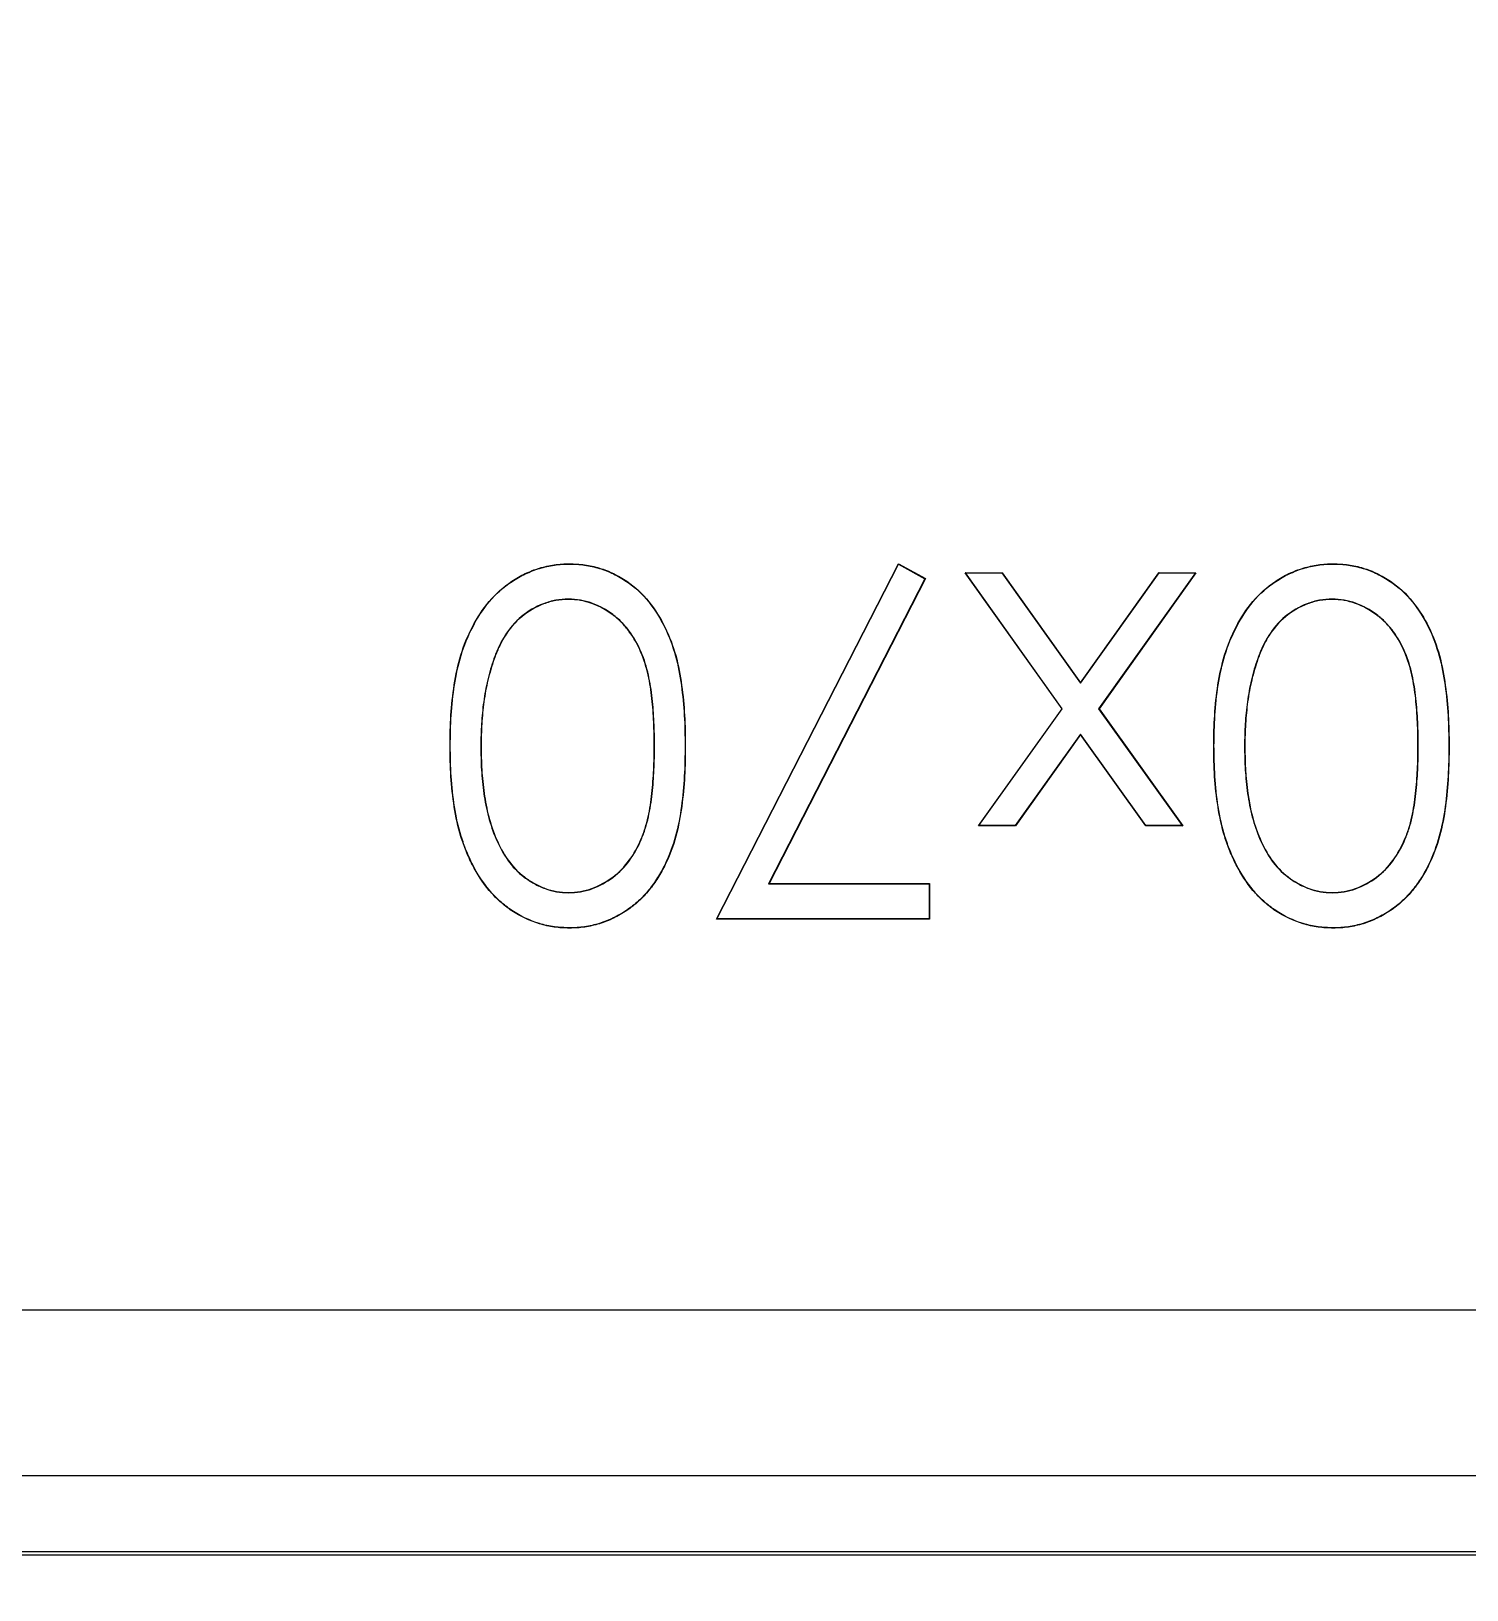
# Model space of a CAD drawing. Header units: millimetres. Extents: x 25 to 1372, y 25 to 1055.
# Drawn here: x 631.81 to 652.54, y 107.01 to 129.51 of the extents above; entities that cross this region are included whole.
import ezdxf

# ---------------------------------------------------------------- set-up
doc = ezdxf.new("R2010")
doc.units = ezdxf.units.MM
doc.header["$LTSCALE"] = 5
for name, color, linetype, lineweight in [('Dimension (ANSI)', 7, 'Continuous', 9), ('Visible (ANSI)', 7, 'Continuous', 9), ('Visible Narrow (ANSI)', 7, 'Continuous', 9)]:
    doc.layers.add(name, color=color, linetype=linetype, lineweight=lineweight)
doc.styles.add('Note Text (ANSI)', font='arial.ttf')
doc.dimstyles.new('Default - mm_inch (ANSI)', dxfattribs={"dimscale": 5, "dimtxt": 1.7, "dimasz": 2, "dimexe": 3.175, "dimexo": 1, "dimgap": 0.8, "dimtad": 0, "dimtih": 1, "dimtoh": 1, "dimrnd": 1e-08, "dimzin": 4, "dimdsep": 46, "dimtxsty": 'Note Text (ANSI)', "dimblk": 'Filled-1', "dimcen": 0.09, "dimdle": 10, "dimclrd": 256, "dimclre": 256, "dimclrt": 256, "dimadec": 1, "dimazin": 0, "dimtfac": 1.176471, "dimtofl": 0, "dimtmove": 0, "dimatfit": 3, "dimfxl": 0, "dimtolj": 1, "dimtzin": 0, "dimlwd": -1, "dimlwe": -1, "dimarcsym": 0})

# ---------------------------------------------------------------- blocks, each defined once
blk = doc.blocks.new('Filled-1')
at = {"color": 0}
for p, q in [((0, 0), (-1, 0.15)), ((-1, 0.15), (-1, -0.15)), ((-1, 0), (0, 0)), ((-1, -0.15), (0, 0))]:
    blk.add_line(p, q, dxfattribs=at)
at = {"color": 0, "flags": 128}
blk.add_lwpolyline([(-1, -0.15), (0, 0), (-1, 0.15), (-1, -0.15)], dxfattribs=at)
at = {"color": 0}
blk.add_solid([(-1, -0.15), (0, 0), (-1, 0.15), (-1, -0.15)], dxfattribs=at)
blk = doc.blocks.new('*D37')
at = {"layer": 'Defpoints', "color": 0, "transparency": 16777216}
for p in [(592.946, 158.015), (752.946, 158.015), (592.946, 85.288)]:
    blk.add_point(p, dxfattribs=at)
at = {"layer": 'Dimension (ANSI)', "transparency": 16777216}
for p, q in [((592.946, 153.015), (592.946, 69.413)), ((752.946, 153.015), (752.946, 69.413)), ((602.946, 85.288), (630.395, 85.288)), ((742.946, 85.288), (677.445, 85.288))]:
    blk.add_line(p, q, dxfattribs=at)
at = {"layer": 'Dimension (ANSI)', "transparency": 16777216, "xscale": 10, "yscale": 10, "zscale": 10, "rotation": 180}
blk.add_blockref('Filled-1', (592.946, 85.288), dxfattribs=at)
at = {"layer": 'Dimension (ANSI)', "transparency": 16777216, "xscale": 10, "yscale": 10, "zscale": 10}
blk.add_blockref('Filled-1', (752.946, 85.288), dxfattribs=at)
at = {"layer": 'Dimension (ANSI)', "transparency": 16777216, "char_height": 8.5, "attachment_point": 5, "style": 'Note Text (ANSI)'}
for s, insert in [('\\A1; 160.00', (653.92, 93.628)), ('\\A1;[6.30]', (653.92, 75.841))]:
    blk.add_mtext(s, dxfattribs=dict(at, insert=insert))

msp = doc.modelspace()

# ---------------------------------------------------------------- linework, layer by layer
at = {"layer": 'Visible (ANSI)'}
for p, q in [((639.584, 121.815), (639.584, 121.818)), ((641.704, 116.69), (644.332, 121.818)), ((641.71, 116.694), (644.334, 121.814)), ((644.332, 121.818), (644.72, 121.605)), ((644.334, 121.814), (644.332, 121.818)), ((644.334, 121.814), (644.715, 121.604)), ((646.693, 119.728), (645.294, 121.69)), ((645.294, 121.69), (645.828, 121.69)), ((645.3, 121.687), (645.294, 121.69)), ((645.3, 121.687), (645.826, 121.687)), ((646.697, 119.728), (645.3, 121.687)), ((645.826, 121.687), (645.828, 121.69)), ((645.826, 121.687), (646.96, 120.097)), ((645.828, 121.69), (646.96, 120.103)), ((646.96, 120.103), (648.093, 121.69)), ((646.96, 120.097), (648.095, 121.687)), ((648.62, 121.687), (647.222, 119.728)), ((648.627, 121.69), (647.227, 119.728)), ((648.093, 121.69), (648.627, 121.69)), ((648.095, 121.687), (648.093, 121.69)), ((648.095, 121.687), (648.62, 121.687)), ((648.62, 121.687), (648.627, 121.69)), ((650.609, 121.815), (650.609, 121.818)), ((644.715, 121.604), (642.457, 117.2)), ((644.72, 121.605), (642.463, 117.203)), ((644.715, 121.604), (644.72, 121.605)), ((639.569, 121.309), (639.569, 121.306)), ((650.594, 121.309), (650.594, 121.306)), ((638.492, 120.448), (638.496, 120.447)), ((649.518, 120.448), (649.521, 120.447)), ((646.96, 120.097), (646.96, 120.103)), ((645.486, 118.036), (646.693, 119.728)), ((645.493, 118.04), (646.697, 119.728)), ((646.697, 119.728), (646.693, 119.728)), ((647.222, 119.728), (647.227, 119.728)), ((647.222, 119.728), (648.428, 118.04)), ((647.227, 119.728), (648.435, 118.036)), ((646.96, 119.361), (646.018, 118.04)), ((646.96, 119.354), (646.02, 118.036)), ((646.96, 119.361), (646.96, 119.354)), ((647.903, 118.04), (646.96, 119.361)), ((647.901, 118.036), (646.96, 119.354)), ((637.861, 119.192), (637.858, 119.192)), ((638.303, 119.19), (638.307, 119.19)), ((641.252, 119.192), (641.255, 119.192)), ((648.887, 119.192), (648.883, 119.192)), ((649.329, 119.19), (649.332, 119.19)), ((652.277, 119.192), (652.281, 119.192)), ((645.493, 118.04), (645.486, 118.036)), ((646.02, 118.036), (645.486, 118.036)), ((646.018, 118.04), (645.493, 118.04)), ((646.018, 118.04), (646.02, 118.036)), ((647.903, 118.04), (647.901, 118.036)), ((648.435, 118.036), (647.901, 118.036)), ((648.428, 118.04), (647.903, 118.04)), ((648.428, 118.04), (648.435, 118.036)), ((642.457, 117.2), (642.463, 117.203)), ((642.457, 117.2), (644.777, 117.2)), ((642.463, 117.203), (644.781, 117.203)), ((644.777, 117.2), (644.781, 117.203)), ((644.777, 117.2), (644.777, 116.694)), ((644.781, 117.203), (644.781, 116.69)), ((639.569, 117.071), (639.569, 117.075)), ((650.594, 117.071), (650.594, 117.075)), ((639.584, 116.566), (639.584, 116.562)), ((641.71, 116.694), (641.704, 116.69)), ((644.781, 116.69), (641.704, 116.69)), ((644.777, 116.694), (641.71, 116.694)), ((644.777, 116.694), (644.781, 116.69)), ((650.609, 116.566), (650.609, 116.562)), ((578.286, 111.055), (767.607, 111.055)), ((578.246, 108.663), (767.646, 108.663)), ((578.246, 107.567), (767.646, 107.567)), ((578.246, 107.515), (767.646, 107.515))]:
    msp.add_line(p, q, dxfattribs=at)
for points, knots in [([(637.858, 119.192), (637.86, 119.339), (637.862, 119.486), (637.881, 119.779), (637.896, 119.926), (637.942, 120.216), (637.974, 120.36), (638.057, 120.641), (638.114, 120.778), (638.249, 121.039), (638.329, 121.163), (638.519, 121.388), (638.629, 121.487), (638.813, 121.608), (638.877, 121.646), (639.01, 121.708), (639.078, 121.734), (639.219, 121.777), (639.291, 121.792), (639.4, 121.808), (639.437, 121.813), (639.51, 121.817), (639.547, 121.818), (639.584, 121.818)], [0, 0, 0, 0, 0.000440784, 0.000440784, 0.000881568, 0.000881568, 0.001322353, 0.001322353, 0.001763137, 0.001763137, 0.002203921, 0.002203921, 0.002644705, 0.002644705, 0.002865098, 0.002865098, 0.00308549, 0.00308549, 0.003305882, 0.003305882, 0.003416078, 0.003416078, 0.003526274, 0.003526274, 0.003526274, 0.003526274]), ([(637.861, 119.192), (637.863, 119.339), (637.865, 119.486), (637.885, 119.779), (637.899, 119.925), (637.945, 120.215), (637.977, 120.359), (638.061, 120.64), (638.118, 120.776), (638.252, 121.037), (638.332, 121.161), (638.521, 121.385), (638.631, 121.484), (638.815, 121.605), (638.878, 121.642), (639.011, 121.704), (639.08, 121.731), (639.22, 121.774), (639.292, 121.789), (639.401, 121.805), (639.437, 121.809), (639.51, 121.814), (639.547, 121.814), (639.584, 121.815)], [0, 0, 0, 0, 0.000440056, 0.000440056, 0.000880153, 0.000880153, 0.001320251, 0.001320251, 0.001760349, 0.001760349, 0.002200446, 0.002200446, 0.002640544, 0.002640544, 0.002860593, 0.002860593, 0.003080642, 0.003080642, 0.003300691, 0.003300691, 0.003410715, 0.003410715, 0.003520685, 0.003520685, 0.003520685, 0.003520685]), ([(639.584, 121.818), (639.656, 121.817), (639.729, 121.814), (639.874, 121.793), (639.945, 121.777), (640.085, 121.735), (640.153, 121.709), (640.284, 121.645), (640.348, 121.608), (640.529, 121.486), (640.637, 121.385), (640.82, 121.158), (640.897, 121.033), (641.026, 120.772), (641.077, 120.634), (641.155, 120.353), (641.181, 120.209), (641.222, 119.92), (641.235, 119.775), (641.252, 119.484), (641.254, 119.338), (641.255, 119.192)], [0, 0, 0, 0, 0.000218786, 0.000218786, 0.000437573, 0.000437573, 0.000656359, 0.000656359, 0.000875145, 0.000875145, 0.001312718, 0.001312718, 0.001750291, 0.001750291, 0.002187864, 0.002187864, 0.002625436, 0.002625436, 0.003063009, 0.003063009, 0.003500582, 0.003500582, 0.003500582, 0.003500582]), ([(639.584, 121.815), (639.656, 121.814), (639.729, 121.811), (639.873, 121.79), (639.944, 121.774), (640.084, 121.732), (640.152, 121.706), (640.282, 121.642), (640.346, 121.605), (640.527, 121.483), (640.635, 121.383), (640.817, 121.156), (640.894, 121.032), (641.023, 120.77), (641.074, 120.633), (641.152, 120.352), (641.177, 120.209), (641.218, 119.92), (641.232, 119.775), (641.249, 119.484), (641.251, 119.338), (641.252, 119.192)], [0, 0, 0, 0, 0.000218377, 0.000218377, 0.000436809, 0.000436809, 0.000655241, 0.000655241, 0.000873672, 0.000873672, 0.001310536, 0.001310536, 0.001747399, 0.001747399, 0.002184263, 0.002184263, 0.002621126, 0.002621126, 0.00305799, 0.00305799, 0.003494833, 0.003494833, 0.003494833, 0.003494833]), ([(648.883, 119.192), (648.885, 119.339), (648.887, 119.486), (648.907, 119.779), (648.921, 119.926), (648.967, 120.216), (648.999, 120.36), (649.083, 120.641), (649.14, 120.778), (649.275, 121.039), (649.354, 121.163), (649.544, 121.388), (649.655, 121.487), (649.839, 121.608), (649.902, 121.646), (650.035, 121.708), (650.104, 121.734), (650.245, 121.777), (650.317, 121.792), (650.426, 121.808), (650.462, 121.813), (650.536, 121.817), (650.572, 121.818), (650.609, 121.818)], [0, 0, 0, 0, 0.000440784, 0.000440784, 0.000881568, 0.000881568, 0.001322353, 0.001322353, 0.001763137, 0.001763137, 0.002203921, 0.002203921, 0.002644705, 0.002644705, 0.002865098, 0.002865098, 0.00308549, 0.00308549, 0.003305882, 0.003305882, 0.003416078, 0.003416078, 0.003526274, 0.003526274, 0.003526274, 0.003526274]), ([(648.887, 119.192), (648.889, 119.339), (648.891, 119.486), (648.91, 119.779), (648.925, 119.925), (648.971, 120.215), (649.003, 120.359), (649.086, 120.64), (649.143, 120.776), (649.278, 121.037), (649.357, 121.161), (649.547, 121.385), (649.657, 121.484), (649.841, 121.605), (649.904, 121.642), (650.037, 121.704), (650.105, 121.731), (650.246, 121.774), (650.317, 121.789), (650.426, 121.805), (650.463, 121.809), (650.536, 121.814), (650.572, 121.814), (650.609, 121.815)], [0, 0, 0, 0, 0.000440056, 0.000440056, 0.000880153, 0.000880153, 0.001320251, 0.001320251, 0.001760349, 0.001760349, 0.002200446, 0.002200446, 0.002640544, 0.002640544, 0.002860593, 0.002860593, 0.003080642, 0.003080642, 0.003300691, 0.003300691, 0.003410715, 0.003410715, 0.003520685, 0.003520685, 0.003520685, 0.003520685]), ([(650.609, 121.818), (650.682, 121.817), (650.755, 121.814), (650.899, 121.793), (650.971, 121.777), (651.11, 121.735), (651.179, 121.709), (651.31, 121.645), (651.373, 121.608), (651.555, 121.486), (651.663, 121.385), (651.845, 121.158), (651.923, 121.033), (652.052, 120.772), (652.103, 120.634), (652.181, 120.353), (652.206, 120.209), (652.247, 119.92), (652.261, 119.775), (652.278, 119.484), (652.28, 119.338), (652.281, 119.192)], [0, 0, 0, 0, 0.000218786, 0.000218786, 0.000437573, 0.000437573, 0.000656359, 0.000656359, 0.000875145, 0.000875145, 0.001312718, 0.001312718, 0.001750291, 0.001750291, 0.002187864, 0.002187864, 0.002625436, 0.002625436, 0.003063009, 0.003063009, 0.003500582, 0.003500582, 0.003500582, 0.003500582]), ([(650.609, 121.815), (650.682, 121.814), (650.755, 121.811), (650.899, 121.79), (650.97, 121.774), (651.109, 121.732), (651.177, 121.706), (651.308, 121.642), (651.371, 121.605), (651.552, 121.483), (651.66, 121.383), (651.842, 121.156), (651.92, 121.032), (652.048, 120.77), (652.099, 120.633), (652.177, 120.352), (652.203, 120.209), (652.244, 119.92), (652.257, 119.775), (652.274, 119.484), (652.277, 119.338), (652.277, 119.192)], [0, 0, 0, 0, 0.000218377, 0.000218377, 0.000436809, 0.000436809, 0.000655241, 0.000655241, 0.000873672, 0.000873672, 0.001310536, 0.001310536, 0.001747399, 0.001747399, 0.002184263, 0.002184263, 0.002621126, 0.002621126, 0.00305799, 0.00305799, 0.003494833, 0.003494833, 0.003494833, 0.003494833]), ([(639.569, 121.309), (639.568, 121.309), (639.568, 121.309), (639.568, 121.309), (639.507, 121.307), (639.445, 121.304), (639.325, 121.282), (639.265, 121.264), (639.093, 121.199), (638.985, 121.136), (638.796, 120.98), (638.716, 120.884), (638.617, 120.729), (638.588, 120.674), (638.536, 120.563), (638.514, 120.506), (638.492, 120.448), (638.492, 120.448), (638.492, 120.448), (638.492, 120.448)], [0, 0, 0, 0, 0.000000158, 0.000000158, 0.000000158, 0.000182758, 0.000182758, 0.000365357, 0.000365357, 0.000730557, 0.000730557, 0.001095756, 0.001095756, 0.001278355, 0.001278355, 0.001460955, 0.001460955, 0.001460955, 0.001461006, 0.001461006, 0.001461006, 0.001461006]), ([(639.569, 121.306), (639.507, 121.303), (639.446, 121.3), (639.325, 121.279), (639.266, 121.261), (639.094, 121.196), (638.987, 121.133), (638.798, 120.977), (638.718, 120.882), (638.62, 120.727), (638.591, 120.673), (638.539, 120.562), (638.517, 120.505), (638.496, 120.447)], [0, 0, 0, 0, 0.000182101, 0.000182101, 0.000364202, 0.000364202, 0.000728404, 0.000728404, 0.001092606, 0.001092606, 0.001274707, 0.001274707, 0.001456808, 0.001456808, 0.001456808, 0.001456808]), ([(640.81, 119.19), (640.81, 119.305), (640.808, 119.419), (640.797, 119.648), (640.789, 119.762), (640.764, 119.99), (640.746, 120.103), (640.697, 120.327), (640.663, 120.437), (640.572, 120.648), (640.518, 120.75), (640.415, 120.888), (640.378, 120.932), (640.298, 121.014), (640.254, 121.051), (640.116, 121.155), (640.015, 121.21), (639.852, 121.269), (639.797, 121.285), (639.683, 121.303), (639.626, 121.306), (639.569, 121.309), (639.569, 121.309), (639.569, 121.309), (639.569, 121.309)], [0, 0, 0, 0, 0.00034322, 0.00034322, 0.000686432, 0.000686432, 0.001029643, 0.001029643, 0.001372855, 0.001372855, 0.001716066, 0.001716066, 0.001887672, 0.001887672, 0.002059277, 0.002059277, 0.002402489, 0.002402489, 0.002574095, 0.002574095, 0.0027457, 0.0027457, 0.0027457, 0.002745859, 0.002745859, 0.002745859, 0.002745859]), ([(640.807, 119.19), (640.806, 119.305), (640.805, 119.419), (640.793, 119.648), (640.786, 119.762), (640.761, 119.989), (640.743, 120.103), (640.694, 120.326), (640.66, 120.436), (640.569, 120.646), (640.515, 120.748), (640.412, 120.885), (640.376, 120.93), (640.295, 121.011), (640.252, 121.048), (640.115, 121.152), (640.013, 121.207), (639.851, 121.266), (639.796, 121.281), (639.683, 121.3), (639.626, 121.303), (639.569, 121.306)], [0, 0, 0, 0, 0.000342545, 0.000342545, 0.000685089, 0.000685089, 0.001027634, 0.001027634, 0.001370178, 0.001370178, 0.001712723, 0.001712723, 0.001883995, 0.001883995, 0.002055268, 0.002055268, 0.002397812, 0.002397812, 0.002569084, 0.002569084, 0.002740357, 0.002740357, 0.002740357, 0.002740357]), ([(650.594, 121.309), (650.594, 121.309), (650.594, 121.309), (650.594, 121.309), (650.533, 121.307), (650.471, 121.304), (650.35, 121.282), (650.291, 121.264), (650.118, 121.199), (650.011, 121.136), (649.821, 120.98), (649.741, 120.884), (649.643, 120.729), (649.613, 120.674), (649.561, 120.563), (649.539, 120.506), (649.518, 120.448), (649.518, 120.448), (649.518, 120.448), (649.518, 120.448)], [0, 0, 0, 0, 0.000000158, 0.000000158, 0.000000158, 0.000182758, 0.000182758, 0.000365357, 0.000365357, 0.000730557, 0.000730557, 0.001095756, 0.001095756, 0.001278355, 0.001278355, 0.001460955, 0.001460955, 0.001460955, 0.001461006, 0.001461006, 0.001461006, 0.001461006]), ([(650.594, 121.306), (650.533, 121.303), (650.471, 121.3), (650.351, 121.279), (650.292, 121.261), (650.12, 121.196), (650.013, 121.133), (649.824, 120.977), (649.744, 120.882), (649.646, 120.727), (649.617, 120.673), (649.565, 120.562), (649.543, 120.505), (649.521, 120.447)], [0, 0, 0, 0, 0.000182101, 0.000182101, 0.000364202, 0.000364202, 0.000728404, 0.000728404, 0.001092606, 0.001092606, 0.001274707, 0.001274707, 0.001456808, 0.001456808, 0.001456808, 0.001456808]), ([(651.836, 119.19), (651.835, 119.305), (651.834, 119.419), (651.822, 119.648), (651.815, 119.762), (651.79, 119.99), (651.772, 120.103), (651.723, 120.327), (651.689, 120.437), (651.598, 120.648), (651.544, 120.75), (651.441, 120.888), (651.404, 120.932), (651.323, 121.014), (651.28, 121.051), (651.142, 121.155), (651.04, 121.21), (650.878, 121.269), (650.822, 121.285), (650.709, 121.303), (650.652, 121.306), (650.594, 121.309), (650.594, 121.309), (650.594, 121.309), (650.594, 121.309)], [0, 0, 0, 0, 0.00034322, 0.00034322, 0.000686432, 0.000686432, 0.001029643, 0.001029643, 0.001372855, 0.001372855, 0.001716066, 0.001716066, 0.001887672, 0.001887672, 0.002059277, 0.002059277, 0.002402489, 0.002402489, 0.002574095, 0.002574095, 0.0027457, 0.0027457, 0.0027457, 0.002745859, 0.002745859, 0.002745859, 0.002745859]), ([(651.832, 119.19), (651.832, 119.305), (651.83, 119.419), (651.819, 119.648), (651.811, 119.762), (651.787, 119.989), (651.769, 120.103), (651.72, 120.326), (651.685, 120.436), (651.595, 120.646), (651.541, 120.748), (651.438, 120.885), (651.401, 120.93), (651.321, 121.011), (651.277, 121.048), (651.14, 121.152), (651.039, 121.207), (650.877, 121.266), (650.822, 121.281), (650.709, 121.3), (650.651, 121.303), (650.594, 121.306)], [0, 0, 0, 0, 0.000342545, 0.000342545, 0.000685089, 0.000685089, 0.001027634, 0.001027634, 0.001370178, 0.001370178, 0.001712723, 0.001712723, 0.001883995, 0.001883995, 0.002055268, 0.002055268, 0.002397812, 0.002397812, 0.002569084, 0.002569084, 0.002740357, 0.002740357, 0.002740357, 0.002740357]), ([(638.492, 120.448), (638.492, 120.448), (638.492, 120.448), (638.492, 120.448), (638.458, 120.348), (638.426, 120.246), (638.378, 120.038), (638.358, 119.933), (638.33, 119.722), (638.319, 119.616), (638.306, 119.403), (638.304, 119.297), (638.303, 119.19), (638.303, 119.19), (638.303, 119.19), (638.303, 119.19)], [0, 0, 0, 0, 0.000000051, 0.000000051, 0.000000051, 0.000319192, 0.000319192, 0.000638334, 0.000638334, 0.000957475, 0.000957475, 0.001276617, 0.001276617, 0.001276617, 0.001276656, 0.001276656, 0.001276656, 0.001276656]), ([(638.496, 120.447), (638.462, 120.346), (638.429, 120.245), (638.381, 120.037), (638.361, 119.933), (638.333, 119.722), (638.323, 119.616), (638.309, 119.403), (638.308, 119.297), (638.307, 119.19)], [0, 0, 0, 0, 0.000318864, 0.000318864, 0.000637729, 0.000637729, 0.000956593, 0.000956593, 0.001275457, 0.001275457, 0.001275457, 0.001275457]), ([(649.518, 120.448), (649.518, 120.448), (649.518, 120.448), (649.518, 120.448), (649.484, 120.348), (649.451, 120.246), (649.403, 120.038), (649.384, 119.933), (649.355, 119.722), (649.345, 119.616), (649.331, 119.403), (649.33, 119.297), (649.329, 119.19), (649.329, 119.19), (649.329, 119.19), (649.329, 119.19)], [0, 0, 0, 0, 0.000000051, 0.000000051, 0.000000051, 0.000319192, 0.000319192, 0.000638334, 0.000638334, 0.000957475, 0.000957475, 0.001276617, 0.001276617, 0.001276617, 0.001276656, 0.001276656, 0.001276656, 0.001276656]), ([(649.521, 120.447), (649.487, 120.346), (649.455, 120.245), (649.407, 120.037), (649.387, 119.933), (649.359, 119.722), (649.349, 119.616), (649.335, 119.403), (649.333, 119.297), (649.332, 119.19)], [0, 0, 0, 0, 0.000318864, 0.000318864, 0.000637729, 0.000637729, 0.000956593, 0.000956593, 0.001275457, 0.001275457, 0.001275457, 0.001275457]), ([(639.584, 116.562), (639.51, 116.563), (639.436, 116.566), (639.291, 116.587), (639.219, 116.603), (639.007, 116.667), (638.873, 116.73), (638.69, 116.853), (638.631, 116.898), (638.522, 116.997), (638.472, 117.05), (638.329, 117.219), (638.249, 117.343), (638.149, 117.54), (638.118, 117.607), (638.062, 117.743), (638.038, 117.813), (637.973, 118.023), (637.943, 118.168), (637.896, 118.458), (637.881, 118.605), (637.862, 118.898), (637.86, 119.045), (637.858, 119.192)], [0, 0, 0, 0, 0.000220539, 0.000220539, 0.000441079, 0.000441079, 0.000882158, 0.000882158, 0.001102697, 0.001102697, 0.001323236, 0.001323236, 0.001764315, 0.001764315, 0.001984855, 0.001984855, 0.002205394, 0.002205394, 0.002646473, 0.002646473, 0.003087552, 0.003087552, 0.003528631, 0.003528631, 0.003528631, 0.003528631]), ([(639.584, 116.566), (639.51, 116.567), (639.437, 116.57), (639.291, 116.59), (639.22, 116.606), (639.009, 116.67), (638.874, 116.733), (638.692, 116.856), (638.634, 116.901), (638.525, 116.999), (638.474, 117.053), (638.332, 117.221), (638.252, 117.345), (638.152, 117.542), (638.121, 117.608), (638.066, 117.744), (638.042, 117.814), (637.976, 118.024), (637.946, 118.168), (637.9, 118.459), (637.884, 118.605), (637.865, 118.898), (637.863, 119.045), (637.861, 119.192)], [0, 0, 0, 0, 0.000220126, 0.000220126, 0.000440312, 0.000440312, 0.000880684, 0.000880684, 0.00110087, 0.00110087, 0.001321056, 0.001321056, 0.001761428, 0.001761428, 0.001981614, 0.001981614, 0.0022018, 0.0022018, 0.002642172, 0.002642172, 0.003082544, 0.003082544, 0.003522874, 0.003522874, 0.003522874, 0.003522874]), ([(638.303, 119.19), (638.303, 119.19), (638.303, 119.19), (638.303, 119.19), (638.305, 119.076), (638.305, 118.961), (638.316, 118.79), (638.321, 118.733), (638.333, 118.619), (638.339, 118.562), (638.355, 118.449), (638.365, 118.392), (638.386, 118.28), (638.399, 118.224), (638.444, 118.058), (638.479, 117.949), (638.571, 117.739), (638.625, 117.637), (638.758, 117.45), (638.838, 117.366), (638.976, 117.262), (639.024, 117.231), (639.125, 117.176), (639.177, 117.151), (639.284, 117.111), (639.34, 117.096), (639.454, 117.077), (639.511, 117.074), (639.568, 117.071), (639.568, 117.071), (639.568, 117.071), (639.569, 117.071)], [0, 0, 0, 0, 0.000000039, 0.000000039, 0.000000039, 0.000343831, 0.000343831, 0.000515727, 0.000515727, 0.000687623, 0.000687623, 0.000859519, 0.000859519, 0.001031415, 0.001031415, 0.001375207, 0.001375207, 0.001718999, 0.001718999, 0.00206279, 0.00206279, 0.002234686, 0.002234686, 0.002406582, 0.002406582, 0.002578478, 0.002578478, 0.002750374, 0.002750374, 0.002750374, 0.002750558, 0.002750558, 0.002750558, 0.002750558]), ([(638.307, 119.19), (638.308, 119.076), (638.309, 118.961), (638.319, 118.79), (638.325, 118.733), (638.336, 118.619), (638.342, 118.562), (638.359, 118.449), (638.368, 118.393), (638.39, 118.28), (638.402, 118.225), (638.447, 118.059), (638.483, 117.95), (638.574, 117.74), (638.628, 117.639), (638.761, 117.452), (638.841, 117.368), (638.978, 117.265), (639.026, 117.234), (639.126, 117.179), (639.178, 117.154), (639.285, 117.114), (639.341, 117.099), (639.454, 117.081), (639.511, 117.078), (639.569, 117.075)], [0, 0, 0, 0, 0.000343133, 0.000343133, 0.0005147, 0.0005147, 0.000686267, 0.000686267, 0.000857833, 0.000857833, 0.0010294, 0.0010294, 0.001372533, 0.001372533, 0.001715666, 0.001715666, 0.0020588, 0.0020588, 0.002230366, 0.002230366, 0.002401933, 0.002401933, 0.0025735, 0.0025735, 0.002745066, 0.002745066, 0.002745066, 0.002745066]), ([(639.569, 117.075), (639.626, 117.078), (639.683, 117.081), (639.796, 117.099), (639.852, 117.113), (640.013, 117.172), (640.114, 117.229), (640.299, 117.365), (640.379, 117.448), (640.514, 117.633), (640.569, 117.734), (640.637, 117.892), (640.657, 117.945), (640.691, 118.055), (640.705, 118.11), (640.73, 118.222), (640.742, 118.278), (640.759, 118.391), (640.766, 118.448), (640.785, 118.619), (640.793, 118.733), (640.805, 118.961), (640.806, 119.076), (640.807, 119.19)], [0, 0, 0, 0, 0.000169257, 0.000169257, 0.000338514, 0.000338514, 0.000677028, 0.000677028, 0.001015542, 0.001015542, 0.001354056, 0.001354056, 0.001523313, 0.001523313, 0.00169257, 0.00169257, 0.001861827, 0.001861827, 0.002031084, 0.002031084, 0.002369597, 0.002369597, 0.002708111, 0.002708111, 0.002708111, 0.002708111]), ([(639.569, 117.071), (639.569, 117.071), (639.569, 117.071), (639.569, 117.071), (639.626, 117.074), (639.683, 117.077), (639.797, 117.095), (639.853, 117.11), (640.015, 117.169), (640.116, 117.226), (640.301, 117.362), (640.382, 117.446), (640.517, 117.631), (640.572, 117.732), (640.64, 117.891), (640.66, 117.944), (640.695, 118.054), (640.709, 118.109), (640.734, 118.221), (640.745, 118.277), (640.763, 118.391), (640.77, 118.447), (640.789, 118.618), (640.797, 118.732), (640.808, 118.961), (640.81, 119.076), (640.81, 119.19)], [0, 0, 0, 0, 0.000000182, 0.000000182, 0.000000182, 0.000169759, 0.000169759, 0.000339336, 0.000339336, 0.00067849, 0.00067849, 0.001017644, 0.001017644, 0.001356798, 0.001356798, 0.001526375, 0.001526375, 0.001695952, 0.001695952, 0.001865529, 0.001865529, 0.002035106, 0.002035106, 0.00237426, 0.00237426, 0.002713423, 0.002713423, 0.002713423, 0.002713423]), ([(641.255, 119.192), (641.254, 119.046), (641.252, 118.9), (641.236, 118.609), (641.222, 118.463), (641.183, 118.174), (641.156, 118.03), (641.08, 117.748), (641.029, 117.61), (640.933, 117.413), (640.897, 117.35), (640.819, 117.226), (640.777, 117.166), (640.684, 117.053), (640.635, 116.999), (640.527, 116.901), (640.469, 116.856), (640.348, 116.774), (640.285, 116.737), (640.154, 116.673), (640.085, 116.647), (639.946, 116.604), (639.874, 116.588), (639.766, 116.572), (639.729, 116.568), (639.657, 116.563), (639.62, 116.563), (639.584, 116.562)], [0, 0, 0, 0, 0.000437228, 0.000437228, 0.000874456, 0.000874456, 0.001311684, 0.001311684, 0.001748912, 0.001748912, 0.001967526, 0.001967526, 0.00218614, 0.00218614, 0.002404754, 0.002404754, 0.002623369, 0.002623369, 0.002841983, 0.002841983, 0.003060597, 0.003060597, 0.003279211, 0.003279211, 0.003388518, 0.003388518, 0.003497825, 0.003497825, 0.003497825, 0.003497825]), ([(641.252, 119.192), (641.251, 119.046), (641.249, 118.9), (641.232, 118.609), (641.219, 118.463), (641.18, 118.174), (641.153, 118.03), (641.076, 117.749), (641.026, 117.612), (640.93, 117.415), (640.894, 117.351), (640.816, 117.228), (640.774, 117.169), (640.682, 117.056), (640.632, 117.002), (640.524, 116.904), (640.467, 116.858), (640.346, 116.777), (640.283, 116.74), (640.152, 116.676), (640.084, 116.65), (639.945, 116.607), (639.874, 116.591), (639.765, 116.575), (639.729, 116.571), (639.656, 116.567), (639.62, 116.566), (639.584, 116.566)], [0, 0, 0, 0, 0.000436544, 0.000436544, 0.000873108, 0.000873108, 0.001309672, 0.001309672, 0.001746236, 0.001746236, 0.001964518, 0.001964518, 0.0021828, 0.0021828, 0.002401081, 0.002401081, 0.002619363, 0.002619363, 0.002837645, 0.002837645, 0.003055927, 0.003055927, 0.003274209, 0.003274209, 0.00338335, 0.00338335, 0.003492432, 0.003492432, 0.003492432, 0.003492432]), ([(650.609, 116.562), (650.536, 116.563), (650.462, 116.566), (650.316, 116.587), (650.244, 116.603), (650.033, 116.667), (649.898, 116.73), (649.715, 116.853), (649.657, 116.898), (649.548, 116.997), (649.497, 117.05), (649.355, 117.219), (649.275, 117.343), (649.175, 117.54), (649.144, 117.607), (649.088, 117.743), (649.064, 117.813), (648.999, 118.023), (648.968, 118.168), (648.922, 118.458), (648.906, 118.605), (648.887, 118.898), (648.885, 119.045), (648.883, 119.192)], [0, 0, 0, 0, 0.000220539, 0.000220539, 0.000441079, 0.000441079, 0.000882158, 0.000882158, 0.001102697, 0.001102697, 0.001323236, 0.001323236, 0.001764315, 0.001764315, 0.001984855, 0.001984855, 0.002205394, 0.002205394, 0.002646473, 0.002646473, 0.003087552, 0.003087552, 0.003528631, 0.003528631, 0.003528631, 0.003528631]), ([(650.609, 116.566), (650.536, 116.567), (650.462, 116.57), (650.317, 116.59), (650.245, 116.606), (650.034, 116.67), (649.9, 116.733), (649.718, 116.856), (649.659, 116.901), (649.55, 116.999), (649.5, 117.053), (649.358, 117.221), (649.278, 117.345), (649.178, 117.542), (649.147, 117.608), (649.091, 117.744), (649.067, 117.814), (649.002, 118.024), (648.972, 118.168), (648.925, 118.459), (648.91, 118.605), (648.891, 118.898), (648.889, 119.045), (648.887, 119.192)], [0, 0, 0, 0, 0.000220126, 0.000220126, 0.000440312, 0.000440312, 0.000880684, 0.000880684, 0.00110087, 0.00110087, 0.001321056, 0.001321056, 0.001761428, 0.001761428, 0.001981614, 0.001981614, 0.0022018, 0.0022018, 0.002642172, 0.002642172, 0.003082544, 0.003082544, 0.003522874, 0.003522874, 0.003522874, 0.003522874]), ([(649.329, 119.19), (649.329, 119.19), (649.329, 119.19), (649.329, 119.19), (649.33, 119.076), (649.331, 118.961), (649.342, 118.79), (649.347, 118.733), (649.358, 118.619), (649.364, 118.562), (649.381, 118.449), (649.391, 118.392), (649.412, 118.28), (649.424, 118.224), (649.469, 118.058), (649.505, 117.949), (649.597, 117.739), (649.651, 117.637), (649.784, 117.45), (649.864, 117.366), (650.002, 117.262), (650.05, 117.231), (650.15, 117.176), (650.202, 117.151), (650.31, 117.111), (650.366, 117.096), (650.479, 117.077), (650.537, 117.074), (650.594, 117.071), (650.594, 117.071), (650.594, 117.071), (650.594, 117.071)], [0, 0, 0, 0, 0.000000039, 0.000000039, 0.000000039, 0.000343831, 0.000343831, 0.000515727, 0.000515727, 0.000687623, 0.000687623, 0.000859519, 0.000859519, 0.001031415, 0.001031415, 0.001375207, 0.001375207, 0.001718999, 0.001718999, 0.00206279, 0.00206279, 0.002234686, 0.002234686, 0.002406582, 0.002406582, 0.002578478, 0.002578478, 0.002750374, 0.002750374, 0.002750374, 0.002750558, 0.002750558, 0.002750558, 0.002750558]), ([(649.332, 119.19), (649.338, 118.733), (649.369, 118.271), (649.598, 117.744), (649.652, 117.642), (649.785, 117.454), (649.866, 117.369), (650.048, 117.231), (650.151, 117.174), (650.311, 117.114), (650.366, 117.099), (650.478, 117.081), (650.536, 117.078), (650.594, 117.075)], [0, 0, 0, 0, 0.001372533, 0.001372533, 0.001715666, 0.001715666, 0.0020588, 0.0020588, 0.002401933, 0.002401933, 0.0025735, 0.0025735, 0.002745066, 0.002745066, 0.002745066, 0.002745066]), ([(650.594, 117.071), (650.594, 117.071), (650.594, 117.071), (650.594, 117.071), (650.652, 117.074), (650.709, 117.077), (650.822, 117.095), (650.878, 117.11), (651.041, 117.169), (651.142, 117.226), (651.327, 117.362), (651.407, 117.446), (651.542, 117.631), (651.598, 117.732), (651.666, 117.891), (651.686, 117.944), (651.72, 118.054), (651.734, 118.109), (651.759, 118.221), (651.771, 118.277), (651.788, 118.391), (651.795, 118.447), (651.814, 118.618), (651.822, 118.732), (651.834, 118.961), (651.835, 119.076), (651.836, 119.19)], [0, 0, 0, 0, 0.000000182, 0.000000182, 0.000000182, 0.000169759, 0.000169759, 0.000339336, 0.000339336, 0.00067849, 0.00067849, 0.001017644, 0.001017644, 0.001356798, 0.001356798, 0.001526375, 0.001526375, 0.001695952, 0.001695952, 0.001865529, 0.001865529, 0.002035106, 0.002035106, 0.00237426, 0.00237426, 0.002713423, 0.002713423, 0.002713423, 0.002713423]), ([(650.594, 117.075), (650.651, 117.078), (650.709, 117.081), (650.822, 117.099), (650.877, 117.113), (651.039, 117.172), (651.14, 117.229), (651.324, 117.365), (651.405, 117.448), (651.539, 117.633), (651.595, 117.734), (651.662, 117.892), (651.683, 117.945), (651.717, 118.055), (651.731, 118.11), (651.756, 118.222), (651.767, 118.278), (651.785, 118.391), (651.792, 118.448), (651.811, 118.619), (651.819, 118.733), (651.83, 118.961), (651.832, 119.076), (651.832, 119.19)], [0, 0, 0, 0, 0.000169257, 0.000169257, 0.000338514, 0.000338514, 0.000677028, 0.000677028, 0.001015542, 0.001015542, 0.001354056, 0.001354056, 0.001523313, 0.001523313, 0.00169257, 0.00169257, 0.001861827, 0.001861827, 0.002031084, 0.002031084, 0.002369597, 0.002369597, 0.002708111, 0.002708111, 0.002708111, 0.002708111]), ([(652.281, 119.192), (652.28, 119.046), (652.278, 118.9), (652.261, 118.609), (652.248, 118.463), (652.209, 118.174), (652.182, 118.03), (652.105, 117.748), (652.054, 117.61), (651.959, 117.413), (651.923, 117.35), (651.844, 117.226), (651.802, 117.166), (651.71, 117.053), (651.66, 116.999), (651.552, 116.901), (651.495, 116.856), (651.374, 116.774), (651.31, 116.737), (651.179, 116.673), (651.111, 116.647), (650.971, 116.604), (650.9, 116.588), (650.791, 116.572), (650.755, 116.568), (650.682, 116.563), (650.646, 116.563), (650.609, 116.562)], [0, 0, 0, 0, 0.000437228, 0.000437228, 0.000874456, 0.000874456, 0.001311684, 0.001311684, 0.001748912, 0.001748912, 0.001967526, 0.001967526, 0.00218614, 0.00218614, 0.002404754, 0.002404754, 0.002623369, 0.002623369, 0.002841983, 0.002841983, 0.003060597, 0.003060597, 0.003279211, 0.003279211, 0.003388518, 0.003388518, 0.003497825, 0.003497825, 0.003497825, 0.003497825]), ([(652.277, 119.192), (652.277, 119.046), (652.275, 118.9), (652.258, 118.609), (652.244, 118.463), (652.206, 118.174), (652.178, 118.03), (652.102, 117.749), (652.051, 117.612), (651.955, 117.415), (651.92, 117.351), (651.842, 117.228), (651.799, 117.169), (651.707, 117.056), (651.658, 117.002), (651.55, 116.904), (651.493, 116.858), (651.372, 116.777), (651.309, 116.74), (651.178, 116.676), (651.11, 116.65), (650.97, 116.607), (650.899, 116.591), (650.791, 116.575), (650.755, 116.571), (650.682, 116.567), (650.646, 116.566), (650.609, 116.566)], [0, 0, 0, 0, 0.000436544, 0.000436544, 0.000873108, 0.000873108, 0.001309672, 0.001309672, 0.001746236, 0.001746236, 0.001964518, 0.001964518, 0.0021828, 0.0021828, 0.002401081, 0.002401081, 0.002619363, 0.002619363, 0.002837645, 0.002837645, 0.003055927, 0.003055927, 0.003274209, 0.003274209, 0.00338335, 0.00338335, 0.003492432, 0.003492432, 0.003492432, 0.003492432])]:
    msp.add_open_spline(points, degree=3, knots=knots, dxfattribs=at)
at = {"layer": 'Visible Narrow (ANSI)'}
for p, q in [((640.81, 119.19), (640.807, 119.19)), ((651.836, 119.19), (651.832, 119.19))]:
    msp.add_line(p, q, dxfattribs=at)

# ---------------------------------------------------------------- dimensions: what is measured, and where the dimension line sits
at = {"layer": 'Dimension (ANSI)'}
dim = msp.add_linear_dim(base=(592.946, 85.288), p1=(752.946, 158.015), p2=(592.946, 158.015), angle=180, text=' <>\\X[6.30]', dimstyle='Default - mm_inch (ANSI)', override={"dimgap": 0.8, "dimtih": 0, "dimtoh": 0, "dimdec": 2, "dimpost": '\\X', "dimtol": 0, "dimlim": 0, "dimtp": 0, "dimtm": 0, "dimtdec": 2, "dimatfit": 1}, dxfattribs=at)
dim.commit()
dim.dimension.update_dxf_attribs({"geometry": '*D37', "text_midpoint": (653.92, 85.288), "dimtype": 160})

doc.saveas('drawing.dxf')
